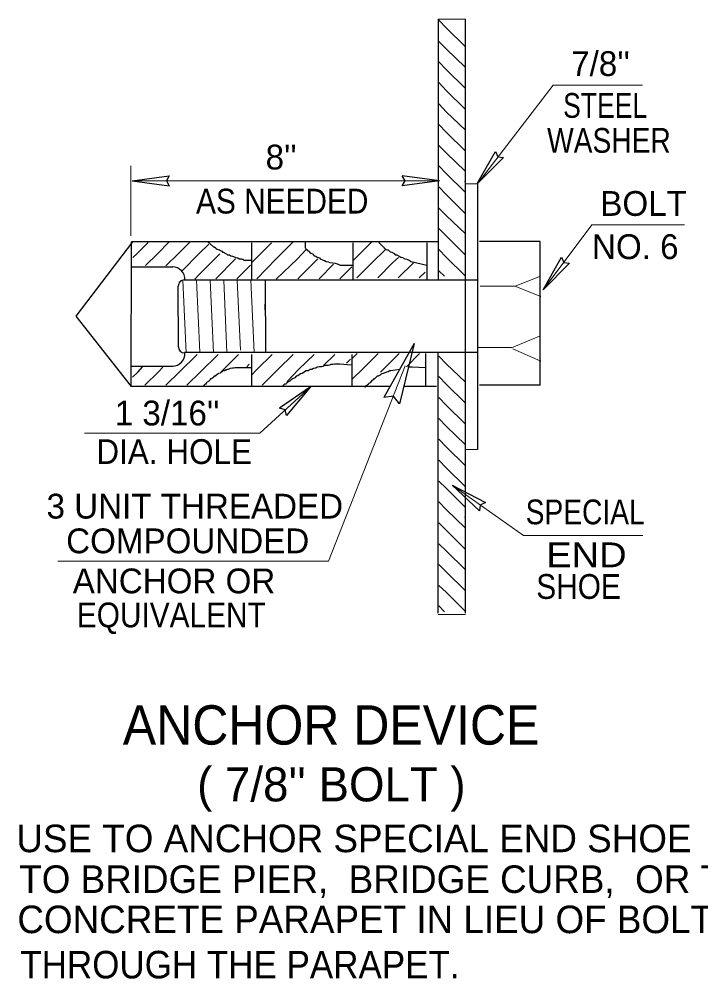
# Model space of a CAD drawing. Extents: x -13 to 934, y -9 to 295.
# Drawn here: x 606.28 to 638.04, y 107.87 to 152.57 of the extents above; entities that cross this region are included whole.
import ezdxf

# ---------------------------------------------------------------- set-up
doc = ezdxf.new("R2010")
doc.units = 0
doc.header["$LTSCALE"] = 0.51
doc.layers.add('1', color=7, linetype='Continuous', lineweight=13)

msp = doc.modelspace()

# ---------------------------------------------------------------- linework, layer by layer
at = {"layer": '1'}
for p, q in [((625.8073, 152.5732), (627.0752, 152.5732)), ((626.193, 152.1623), (625.8332, 152.5227)), ((627.0626, 151.3061), (626.193, 152.1623)), ((626.193, 151.1812), (625.8332, 151.5409)), ((627.0626, 150.3369), (626.193, 151.1812)), ((626.193, 150.2134), (625.8332, 150.5844)), ((627.0626, 149.367), (626.193, 150.2134)), ((626.193, 149.2429), (625.8332, 149.6167)), ((627.0626, 148.386), (626.193, 149.2429)), ((626.193, 148.2486), (625.8332, 148.6335)), ((627.0626, 147.4162), (626.193, 148.2486)), ((626.193, 147.2921), (625.8332, 147.6658)), ((627.0626, 146.4477), (626.193, 147.2921)), ((611.485, 142.4857), (611.485, 145.75)), ((626.193, 145.3671), (625.8332, 145.7395)), ((627.0626, 144.5102), (626.193, 145.3671)), ((611.5397, 145.0425), (625.862, 145.0425)), ((627.038, 145.0192), (627.0626, 145.0192)), ((627.0626, 144.9071), (627.634, 144.9071)), ((626.193, 144.3853), (625.8332, 144.7584)), ((627.0626, 143.5284), (626.193, 144.3853)), ((626.193, 143.4169), (625.8332, 143.7774)), ((627.0626, 142.5838), (626.193, 143.4169)), ((626.193, 142.4605), (625.8332, 142.8209)), ((611.7577, 141.6407), (612.2914, 142.1743)), ((617.2969, 141.417), (618.0431, 142.1624)), ((618.2542, 141.417), (619.0487, 142.1989)), ((621.8452, 141.3293), (622.7141, 142.1989)), ((627.0626, 141.5902), (626.193, 142.4605)), ((619.2478, 141.417), (619.6462, 141.8265)), ((622.7141, 141.2179), (623.3487, 141.8384)), ((612.1672, 141.093), (612.7268, 141.6407)), ((613.1237, 141.0804), (613.6939, 141.6407)), ((613.8832, 140.8567), (614.6518, 141.6407)), ((614.6518, 140.6709), (615.6328, 141.6407)), ((615.4462, 140.4844), (616.3671, 141.4044)), ((617.3593, 140.4844), (618.2542, 141.417)), ((618.2542, 140.4605), (619.2478, 141.417)), ((619.2731, 140.4844), (620.2049, 141.417)), ((616.4287, 140.4844), (617.0613, 141.1189)), ((620.2667, 140.4844), (620.9266, 141.1687)), ((621.2239, 140.4844), (621.7828, 141.0439)), ((622.0177, 140.5222), (622.7141, 141.2179)), ((623.9447, 140.5222), (624.6537, 141.2179)), ((626.1052, 140.5958), (625.8332, 140.8567)), ((614.0656, 137.039), (613.9155, 140.4121)), ((614.6967, 137.0671), (614.5473, 140.4233)), ((615.3292, 137.0447), (615.1792, 140.4233)), ((615.961, 137.0447), (615.8109, 140.4233)), ((616.5879, 137.1513), (616.4421, 140.4233)), ((617.2247, 137.0447), (617.0739, 140.4233)), ((624.9258, 140.5222), (625.1993, 140.7957)), ((630.5737, 140.6085), (629.3947, 140.1409)), ((629.384, 140.1342), (627.7577, 140.1342)), ((629.384, 140.1342), (630.5924, 139.6483)), ((630.5255, 137.8012), (629.2165, 137.2623)), ((629.2294, 137.2728), (627.6724, 137.2728)), ((613.7451, 136.1499), (614.5761, 136.9563)), ((614.7381, 136.1499), (615.5467, 136.9563)), ((615.6945, 136.1499), (616.5023, 136.9563)), ((618.3418, 136.2488), (619.0487, 136.9563)), ((620.4659, 136.4472), (620.9883, 136.9563)), ((621.7828, 136.7452), (622.0311, 136.9935)), ((622.2667, 136.2488), (623.0128, 136.9935)), ((624.3297, 136.3729), (624.9377, 136.9935)), ((626.193, 136.5083), (625.8332, 136.8813)), ((629.2776, 137.2246), (630.5924, 136.6423)), ((616.8881, 136.3848), (617.0002, 136.5083)), ((621.5332, 136.5468), (621.7204, 136.7327)), ((627.0626, 135.6766), (626.193, 136.5083)), ((611.5705, 135.9017), (611.8194, 136.1499)), ((617.6097, 135.5279), (618.3418, 136.2488)), ((621.7948, 135.8021), (622.2667, 136.2488)), ((626.193, 135.5532), (625.8332, 135.9262)), ((627.0626, 134.6955), (626.193, 135.5532)), ((626.193, 134.5714), (625.8332, 134.9451)), ((627.0626, 133.7271), (626.193, 134.5714)), ((626.193, 133.6029), (625.8332, 133.9753)), ((627.0626, 132.7572), (626.193, 133.6029)), ((626.193, 132.645), (625.8332, 133.0062)), ((627.0626, 131.7762), (626.193, 132.645)), ((627.0626, 132.5217), (627.634, 132.5217)), ((626.193, 131.6521), (625.8332, 132.0357)), ((627.0626, 130.8085), (626.193, 131.6521)), ((626.193, 129.7264), (625.8332, 130.0869)), ((627.0626, 128.8821), (626.193, 129.7264)), ((627.038, 129.3779), (627.0626, 129.3779)), ((626.193, 128.7573), (625.8332, 129.1171)), ((627.0626, 127.8877), (626.193, 128.7573)), ((626.193, 127.7889), (625.8332, 128.136)), ((627.0626, 126.9424), (626.193, 127.7889)), ((626.193, 126.8184), (625.8332, 127.1794)), ((627.0626, 125.9629), (626.193, 126.8184)), ((626.1052, 124.9684), (625.8332, 125.2427)), ((625.8073, 124.8451), (627.0752, 124.8451))]:
    msp.add_line(p, q, dxfattribs=at)
at = {"layer": '1', "lineweight": 25}
for p, q in [((625.8073, 152.5732), (625.8073, 140.4233)), ((627.0626, 152.5732), (627.0626, 124.9061)), ((627.6116, 144.8959), (628.4791, 146.4155)), ((627.6116, 144.8959), (628.857, 146.1252)), ((611.5397, 145.0418), (613.2732, 145.2802)), ((625.862, 145.0431), (624.1285, 145.2815)), ((611.5397, 145.0418), (613.2732, 144.8033)), ((625.862, 145.0431), (624.1285, 144.8047)), ((627.634, 144.9071), (627.634, 132.5217)), ((611.5011, 135.4662), (611.5214, 142.1989)), ((625.8073, 142.1989), (611.5214, 142.1989)), ((612.7268, 141.6407), (613.2724, 142.1989)), ((613.6939, 141.6407), (614.2542, 142.2101)), ((617.1118, 142.1497), (617.1118, 140.4233)), ((621.8318, 142.1497), (621.8318, 140.4233)), ((625.2736, 142.1624), (625.2736, 140.4345)), ((630.5534, 142.2241), (627.7336, 142.2241)), ((630.5507, 135.5279), (630.5534, 142.2241)), ((614.6518, 141.6407), (615.1252, 142.0986)), ((611.5832, 141.4662), (611.7577, 141.6407)), ((617.1244, 141.2431), (617.2969, 141.417)), ((630.7034, 139.9618), (631.5463, 141.4955)), ((613.4463, 141.0193), (611.5214, 141.0193)), ((630.7034, 139.9618), (631.9285, 141.2115)), ((627.634, 140.4233), (613.9694, 140.4233)), ((614.4652, 140.4605), (614.6518, 140.6709)), ((617.7815, 137.0447), (617.7577, 140.4233)), ((613.7079, 137.3175), (613.6939, 140.1498)), ((617.7577, 138.7452), (617.745, 139.3048)), ((624.6873, 137.4739), (623.275, 134.9487)), ((624.6873, 137.4739), (624.0086, 134.6612)), ((627.634, 137.0447), (613.9933, 137.0447)), ((617.1118, 136.9563), (617.1118, 135.4662)), ((621.7828, 136.9563), (621.7828, 135.4662)), ((625.2112, 137.0062), (625.2112, 135.4662)), ((625.8073, 124.9061), (625.8073, 137.0447)), ((613.4345, 136.3975), (611.5341, 136.3975)), ((611.8194, 136.1499), (612.0298, 136.3729)), ((612.7759, 136.1499), (612.9751, 136.3596)), ((612.142, 135.5279), (612.7759, 136.1499)), ((613.1237, 135.5279), (613.7451, 136.1499)), ((614.0929, 135.5279), (614.7381, 136.1499)), ((623.5644, 135.4662), (611.5011, 135.4662)), ((619.8557, 135.4528), (618.4162, 134.4592)), ((619.8557, 135.4528), (618.7379, 134.1072)), ((625.733, 135.4662), (624.2028, 135.4662)), ((630.5507, 135.5279), (627.7336, 135.5279)), ((626.4583, 130.8632), (628.0142, 130.0595)), ((626.4583, 130.8632), (627.7387, 129.6703))]:
    msp.add_line(p, q, dxfattribs=at)
at = {"layer": '1'}
for points in [[(627.6662, 144.9506), (631.1592, 149.4982), (635.3244, 149.4982)], [(627.0626, 145.4919), (626.193, 146.3363), (625.8332, 146.696)], [(630.7027, 139.9618), (632.9615, 143.0018), (637.278, 143.0018)], [(627.0626, 140.6224), (626.193, 141.4662), (625.8332, 141.8384)], [(622.9995, 140.5222), (623.6839, 141.2179), (623.9574, 141.4787)], [(617.1244, 136.0124), (617.3593, 136.2488), (618.0683, 136.9563)], [(618.7758, 135.6898), (619.2982, 136.2488), (620.0297, 136.9563)], [(623.125, 136.1367), (623.2484, 136.2488), (623.9932, 136.9935)], [(624.2608, 136.432), (620.6939, 127.326), (608.0843, 127.3307)], [(619.8572, 135.4528), (617.4961, 133.2923), (609.3245, 133.2874)], [(627.0626, 129.8506), (626.193, 130.7082), (625.8332, 131.056)], [(626.6102, 130.7556), (629.7808, 128.5236), (635.3441, 128.5236)], [(627.0626, 124.993), (626.193, 125.8632), (625.8332, 126.1984)]]:
    msp.add_lwpolyline(points, dxfattribs=at)
at = {"layer": '1', "lineweight": 25}
for points in [[(628.4791, 146.4155), (628.5884, 146.1623), (628.857, 146.1252)], [(613.2732, 145.2802), (613.1399, 145.0397), (613.2732, 144.8033)], [(624.1285, 144.8047), (624.2618, 145.0452), (624.1285, 145.2815)], [(611.5088, 135.4662), (608.9373, 138.734), (611.5832, 142.1989)], [(615.074, 142.1989), (615.3355, 141.9752), (615.3727, 141.9626), (615.4224, 141.9267), (615.4224, 141.9267), (615.4597, 141.8897), (615.5087, 141.8651), (615.5467, 141.851), (615.5585, 141.8384), (615.6209, 141.8265), (615.67, 141.8006), (615.6945, 141.7767), (615.7332, 141.7648), (615.7563, 141.7262), (615.8067, 141.7143), (615.8328, 141.7032), (615.8692, 141.6771), (615.8944, 141.6652), (615.9427, 141.6407), (615.9932, 141.6027), (616.0432, 141.5902), (616.0816, 141.5902), (616.1433, 141.5531), (616.2297, 141.5284), (616.2675, 141.5172), (616.3671, 141.4662), (616.3909, 141.4662), (616.4779, 141.4534), (616.5396, 141.417), (616.5648, 141.4044), (616.6273, 141.4044), (616.6644, 141.3924), (616.7023, 141.3924), (616.7513, 141.3532), (616.7885, 141.3532), (616.8509, 141.3532), (616.8748, 141.3532), (616.8881, 141.3532), (616.9379, 141.3532), (616.9498, 141.3532), (617.0002, 141.3532), (617.0002, 141.3532), (617.0493, 141.3532), (617.0613, 141.3419), (617.0999, 141.3419)], [(619.6082, 142.1743), (619.6082, 142.0747), (619.6082, 142.0376), (619.6082, 141.9885), (619.6082, 141.9626), (619.6082, 141.9267), (619.6208, 141.9127), (619.6462, 141.8651), (619.6462, 141.851), (619.684, 141.8384), (619.7204, 141.8006), (619.7822, 141.7648), (619.8327, 141.7032), (619.8697, 141.6771), (619.9561, 141.6407), (620.0297, 141.5531), (620.1054, 141.5404), (620.1671, 141.4913), (620.2792, 141.4534), (620.3046, 141.417), (620.4167, 141.3672), (620.4539, 141.3419), (620.5149, 141.3293), (620.59, 141.2809), (620.6769, 141.2669), (620.7646, 141.2431), (620.9, 141.2179), (621.0122, 141.2044), (621.1482, 141.1687), (621.2358, 141.1189), (621.3361, 141.1189), (621.4223, 141.1189), (621.4722, 141.1189), (621.5087, 141.1189), (621.5332, 141.1189), (621.5472, 141.1189), (621.5843, 141.1189), (621.6082, 141.1189), (621.6453, 141.1189), (621.6587, 141.1189), (621.6958, 141.1189), (621.7085, 141.1189), (621.7575, 141.1189), (621.7828, 141.1189), (621.8207, 141.1189)], [(623.0367, 142.1743), (623.2484, 141.9626), (623.273, 141.9507), (623.287, 141.9267), (623.3354, 141.8897), (623.3487, 141.8651), (623.3844, 141.851), (623.4469, 141.8265), (623.4728, 141.8265), (623.5087, 141.8006), (623.5717, 141.7396), (623.646, 141.7143), (623.7575, 141.6652), (623.8073, 141.6027), (623.8823, 141.5902), (623.9932, 141.5404), (624.0689, 141.4913), (624.1432, 141.4662), (624.2547, 141.4044), (624.341, 141.3924), (624.4532, 141.3419), (624.5534, 141.2922), (625.2736, 141.1189)], [(631.5463, 141.4955), (631.6599, 141.2445), (631.9285, 141.2115)], [(617.0999, 136.3357), (616.6273, 136.3357), (616.5648, 136.3357), (616.5529, 136.3357), (616.5023, 136.3357), (616.4779, 136.3357), (616.4407, 136.3357), (616.4154, 136.3357), (616.379, 136.3357), (616.3537, 136.3357), (616.2914, 136.3232), (616.2548, 136.3232), (616.2297, 136.3112), (616.1301, 136.2986), (616.1174, 136.2986), (616.055, 136.274), (616.0059, 136.2607), (615.9932, 136.2488), (615.9427, 136.2354), (615.9197, 136.2354), (615.8692, 136.1989), (615.8193, 136.1877), (615.7563, 136.1737), (615.7332, 136.1499), (615.6827, 136.1232), (615.6448, 136.0875), (615.5697, 136.0616), (615.5467, 136.0497), (615.4975, 136.0124), (615.4344, 135.9634), (615.4224, 135.9514), (615.3727, 135.9374), (615.3222, 135.8877), (615.2969, 135.8631), (615.2492, 135.8141), (615.1988, 135.8141), (615.1736, 135.7635), (615.1252, 135.7144), (615.088, 135.6898), (615.074, 135.6766), (615.0129, 135.6534), (614.9989, 135.6148), (614.9877, 135.5784), (614.9497, 135.5651), (614.9372, 135.5532), (614.9015, 135.5279), (614.8754, 135.5146), (614.8636, 135.5033), (614.8636, 135.4901)], [(621.7702, 136.4598), (621.2239, 136.497), (621.1482, 136.497), (621.0865, 136.497), (621.024, 136.497), (620.9743, 136.497), (620.9, 136.4851), (620.8642, 136.4851), (620.8025, 136.4851), (620.7387, 136.4598), (620.6769, 136.4472), (620.6033, 136.4472), (620.5282, 136.4353), (620.4287, 136.3975), (620.3662, 136.3848), (620.2792, 136.3729), (620.1671, 136.3596), (620.1054, 136.3112), (619.994, 136.2986), (619.9189, 136.2607), (619.8439, 136.2488), (619.7463, 136.1989), (619.6462, 136.1877), (619.5457, 136.112), (619.4714, 136.0749), (619.3964, 136.0497), (619.2731, 135.9634), (619.1867, 135.9374), (619.1237, 135.8749), (619.0234, 135.8141), (618.9623, 135.7767), (618.9, 135.7144), (618.839, 135.6766), (618.7878, 135.6766), (618.7513, 135.6274), (618.7394, 135.6148), (618.7261, 135.5897), (618.7141, 135.5784), (618.6524, 135.5651), (618.6279, 135.5532), (618.6279, 135.5532), (618.6019, 135.5279), (618.6019, 135.5146), (618.5901, 135.5033), (618.5654, 135.4901)], [(625.2112, 136.3357), (624.5913, 136.3596), (624.5534, 136.3596), (624.4911, 136.3596), (624.4597, 136.3596)], [(624.0089, 136.2609), (623.5962, 136.1877), (623.5591, 136.1877), (623.4728, 136.1499), (623.3971, 136.1367), (623.287, 136.0875), (623.2484, 136.0749), (623.1614, 136.0497), (623.0991, 135.9992), (623.0367, 135.9634), (623.0128, 135.9374), (622.963, 135.9374), (622.9006, 135.8877), (622.8389, 135.8141), (622.8143, 135.8141), (622.7758, 135.7767), (622.7141, 135.7397), (622.6888, 135.7018), (622.6657, 135.6766), (622.6404, 135.6394), (622.5907, 135.6148), (622.5409, 135.5784), (622.5409, 135.5651), (622.5409, 135.5532), (622.5023, 135.5279), (622.4792, 135.5033), (622.4413, 135.4901), (622.4167, 135.4528), (622.4041, 135.4416), (622.4041, 135.429), (622.4041, 135.4416), (622.4167, 135.4416)], [(624.0086, 134.6612), (623.719, 135.0132), (623.275, 134.9487)], [(618.7379, 134.1072), (618.6734, 134.3757), (618.4162, 134.4592)], [(628.0142, 130.0595), (627.7647, 129.9403), (627.7387, 129.6703)]]:
    msp.add_lwpolyline(points, dxfattribs=at)
for centre, radius, start, end in [((613.4311, 140.4569), 0.5774, 357.19363, 90), ((613.9784, 140.1456), 0.283, 90, 180.78482), ((613.9858, 137.3154), 0.283, 180, 270), ((613.4311, 136.9928), 0.5774, 270, 2.80637)]:
    msp.add_arc(centre, radius, start, end, dxfattribs=at)

# ---------------------------------------------------------------- texts
at = {"layer": '1'}
for s, height, p in [("7/8''", 1.155, (632.0025, 149.9268)), ("8''", 1.155, (617.7646, 145.5734)), ('BOLT ', 1.155, (633.3604, 143.412)), ('NO. 6', 1.155, (632.9728, 141.4004)), ("1 3/16''", 1.155, (610.7334, 133.6499)), ('3 UNIT THREADED', 1.155, (607.5579, 129.3124)), ('COMPOUNDED', 1.155, (608.4726, 127.6962)), ('ANCHOR OR', 1.155, (608.7777, 125.83)), ("( 7/8'' BOLT )", 1.59, (614.5741, 116.1382)), ('USE TO ANCHOR SPECIAL END SHOE ', 1.283, (606.1507, 113.7717)), ('TO BRIDGE PIER,  BRIDGE CURB,  OR TO', 1.283, (606.2861, 111.8736)), ('CONCRETE PARAPET IN LIEU OF BOLTS', 1.283, (606.1988, 110.0003))]:
    msp.add_text(s, height=height, dxfattribs=at).set_placement(p)
for s, height, width, p in [('STEEL', 1.155, 0.8, (631.6272, 147.9783)), ('WASHER', 1.155, 0.85, (630.8812, 146.3496)), ('AS NEEDED', 1.155, 0.9, (614.5222, 143.5211)), ('DIA. HOLE', 1.155, 0.95, (609.8772, 131.8544)), ('SPECIAL', 1.155, 0.85, (629.8823, 129.0443)), ('END ', 1.155, 1.15, (630.8373, 127.0451)), ('SHOE', 1.155, 0.9, (630.3768, 125.5706)), ('EQUIVALENT', 1.155, 0.9, (608.9688, 124.2457)), ('ANCHOR DEVICE', 1.833, 0.95, (611.1131, 118.7818)), ('THROUGH THE PARAPET.', 1.283, 0.95, (606.3362, 107.8916))]:
    msp.add_text(s, height=height, dxfattribs=dict(at, width=width)).set_placement(p)

doc.saveas('drawing.dxf')
